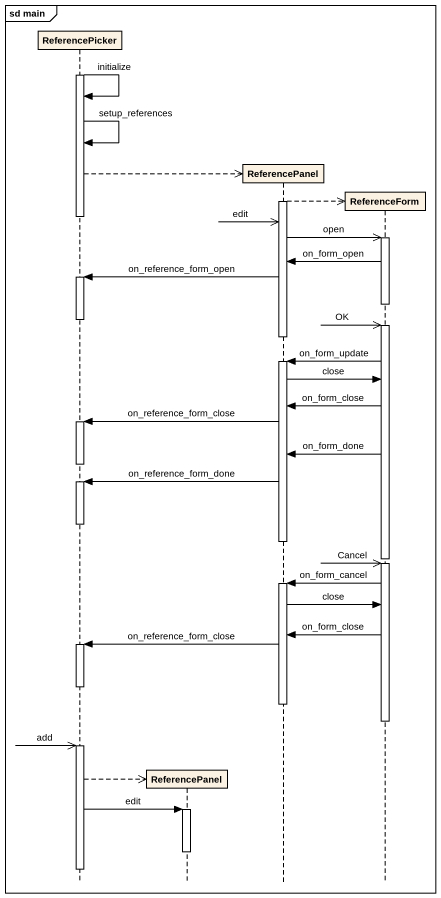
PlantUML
@startuml
mainframe sd main
hide footbox
participant ReferencePicker
participant ReferencePanel
participant "ReferencePanel" as ReferencePanel_2
participant ReferenceForm

activate ReferencePicker
ReferencePicker -> ReferencePicker : initialize
ReferencePicker -> ReferencePicker : setup_references
ReferencePicker -->> ReferencePanel_2 **
activate ReferencePanel_2
ReferencePanel_2 -->> ReferenceForm **
deactivate ReferencePicker
ReferencePanel_2 ->> ReferencePanel_2 : edit
ReferencePanel_2 ->> ReferenceForm : open
activate ReferenceForm
ReferenceForm -> ReferencePanel_2 : on_form_open
ReferencePanel_2 -> ReferencePicker : on_reference_form_open
activate ReferencePicker
deactivate ReferenceForm
deactivate ReferencePicker
ReferenceForm ->> ReferenceForm : OK
activate ReferenceForm
deactivate ReferencePanel_2
ReferenceForm -> ReferencePanel_2 : on_form_update
activate ReferencePanel_2
ReferencePanel_2 -> ReferenceForm : close
ReferenceForm -> ReferencePanel_2 : on_form_close
ReferencePanel_2 -> ReferencePicker : on_reference_form_close
activate ReferencePicker
ReferenceForm -> ReferencePanel_2 : on_form_done
deactivate ReferencePicker
ReferencePanel_2 -> ReferencePicker : on_reference_form_done
activate ReferencePicker
deactivate ReferencePicker
deactivate ReferencePanel_2
deactivate ReferenceForm
ReferenceForm ->> ReferenceForm : Cancel
activate ReferenceForm
ReferenceForm -> ReferencePanel_2 : on_form_cancel
activate ReferencePanel_2
ReferencePanel_2 -> ReferenceForm : close
ReferenceForm -> ReferencePanel_2 : on_form_close
ReferencePanel_2 -> ReferencePicker : on_reference_form_close
activate ReferencePicker
deactivate ReferencePicker
deactivate ReferencePanel_2
deactivate ReferenceForm
ReferencePicker ->> ReferencePicker : add
activate ReferencePicker
ReferencePicker -->> ReferencePanel **
ReferencePicker -> ReferencePanel : edit
activate ReferencePanel
deactivate ReferencePanel
deactivate ReferencePicker
@enduml
